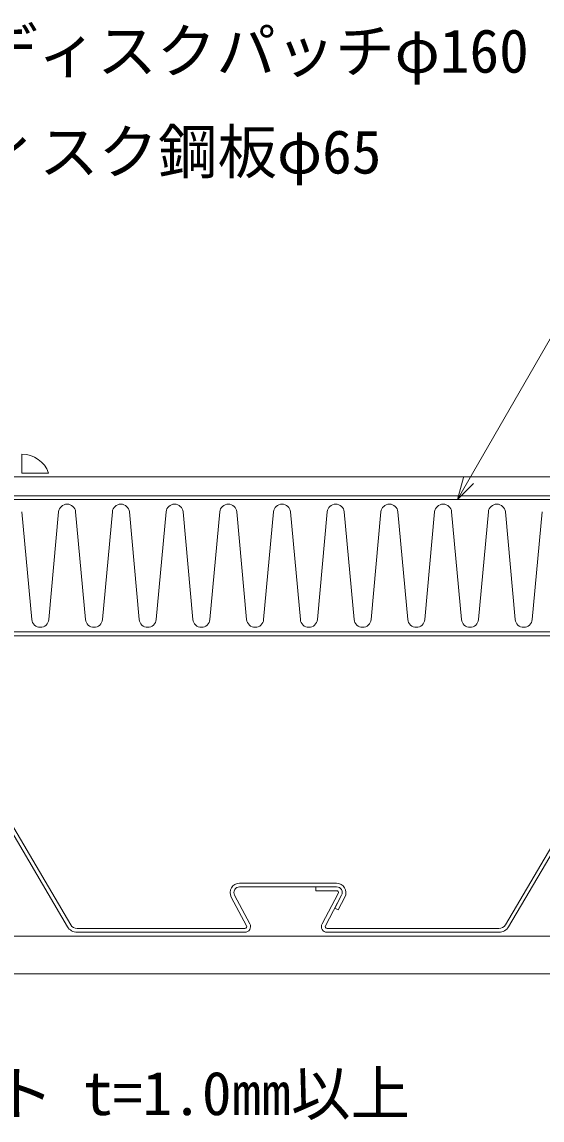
# Model space of a CAD drawing. Units: millimetres, scale not verified. Extents: x -840 to 840, y -594 to 594.
# Drawn here: x 190.3 to 327.9, y -351.2 to -60.9 of the extents above; entities that cross this region are included whole.
import ezdxf
from ezdxf.enums import TextEntityAlignment as Align

# ---------------------------------------------------------------- set-up
doc = ezdxf.new("R2010")
doc.units = ezdxf.units.MM
doc.header["$LTSCALE"] = 2
for name, color, linetype, lineweight in [('0-3_タイトル文字', 5, 'Continuous', 9), ('0-7_躯体', 7, 'Continuous', 9), ('0-A_断熱材', 4, 'Continuous', 9), ('0-B_鋼材(受け鋼鈑)', 7, 'Continuous', 9), ('0-C_基準線(IBｼｰﾄ)', 7, 'Continuous', 9), ('0-E_寸法線', 7, 'Continuous', 9), ('1-0_IBリキッド', 7, 'Continuous', 9)]:
    doc.layers.add(name, color=color, linetype=linetype, lineweight=lineweight)
doc.styles.add('ＭＳ ゴシック', font='')
doc.styles.get('ＭＳ ゴシック').set_extended_font_data('MS Gothic')

msp = doc.modelspace()

# ---------------------------------------------------------------- linework, layer by layer
at = {"layer": '0-7_躯体'}
for p, q in [((-30.735, -223.158), (598.183, -223.158)), ((-30.735, -302.558), (598.183, -302.558)), ((-30.735, -312.558), (598.183, -312.558))]:
    msp.add_line(p, q, dxfattribs=at)
at = {"layer": '0-A_断熱材', "color": 7}
for p, q in [((-30.735, -187.158), (598.183, -187.158)), ((598.183, -222.158), (-30.735, -222.158))]:
    msp.add_line(p, q, dxfattribs=at)
at = {"layer": '0-A_断熱材'}
for p, q in [((190.258, -190.424), (192.858, -218.892)), ((199.966, -190.424), (197.365, -218.892)), ((204.472, -190.424), (207.073, -218.892)), ((214.18, -190.424), (211.58, -218.892)), ((218.687, -190.424), (221.288, -218.892)), ((228.395, -190.424), (225.795, -218.892)), ((232.902, -190.424), (235.502, -218.892)), ((242.61, -190.424), (240.009, -218.892)), ((247.117, -190.424), (249.717, -218.892)), ((256.824, -190.424), (254.224, -218.892)), ((261.331, -190.424), (263.932, -218.892)), ((271.039, -190.424), (268.439, -218.892)), ((275.546, -190.424), (278.147, -218.892)), ((285.254, -190.424), (282.653, -218.892)), ((289.761, -190.424), (292.361, -218.892)), ((299.469, -190.424), (296.868, -218.892)), ((303.976, -190.424), (306.576, -218.892)), ((313.683, -190.424), (311.083, -218.892)), ((318.19, -190.424), (320.791, -218.892)), ((327.898, -190.424), (325.298, -218.892))]:
    msp.add_line(p, q, dxfattribs=at)
for centre, start, end in [((202.219, -190.635), 5.35135, 174.64865), ((216.434, -190.635), 5.35135, 174.64865), ((230.648, -190.635), 5.35135, 174.64865), ((244.863, -190.635), 5.35135, 174.64865), ((259.078, -190.635), 5.35135, 174.64865), ((273.293, -190.635), 5.35135, 174.64865), ((287.507, -190.635), 5.35135, 174.64865), ((301.722, -190.635), 5.35135, 174.64865), ((315.937, -190.635), 5.35135, 174.64865), ((195.112, -218.681), 185.35135, 354.64865), ((209.326, -218.681), 185.35135, 354.64865), ((223.541, -218.681), 185.35135, 354.64865), ((237.756, -218.681), 185.35135, 354.64865), ((251.971, -218.681), 185.35135, 354.64865), ((266.185, -218.681), 185.35135, 354.64865), ((280.4, -218.681), 185.35135, 354.64865), ((294.615, -218.681), 185.35135, 354.64865), ((308.829, -218.681), 185.35135, 354.64865), ((323.044, -218.681), 185.35135, 354.64865)]:
    msp.add_arc(centre, 2.263, start, end, dxfattribs=at)
at = {"layer": '0-B_鋼材(受け鋼鈑)'}
for p, q in [((177.049, -257.19), (202.313, -300.081)), ((203.175, -299.573), (177.91, -256.683)), ((343.456, -256.683), (318.192, -299.573)), ((319.054, -300.081), (344.318, -257.19)), ((273.515, -288.558), (247.851, -288.558)), ((247.851, -289.558), (273.515, -289.558)), ((245.65, -292.243), (249.681, -299.823)), ((250.564, -299.354), (246.531, -291.769)), ((273.955, -291.295), (269.67, -299.354)), ((270.553, -299.823), (274.839, -291.762)), ((249.239, -300.558), (204.898, -300.558)), ((204.898, -301.558), (249.239, -301.558)), ((316.469, -300.558), (270.995, -300.558)), ((270.995, -301.558), (316.469, -301.558))]:
    msp.add_line(p, q, dxfattribs=at)
for points in [[(273.515, -289.558), (268.011, -289.558), (268.011, -290.558), (273.515, -290.558)], [(274.836, -291.769), (273.037, -295.152), (273.92, -295.622), (275.722, -292.232)]]:
    msp.add_lwpolyline(points, dxfattribs=at)
for centre, radius, start, end in [((247.851, -291.058), 2.5, 90, 208.29949), ((247.851, -291.058), 1.5, 90, 208.29949), ((273.515, -291.058), 2.5, 332, 90), ((273.515, -291.058), 1.5, 332, 90), ((273.515, -291.058), 1.5, 331.70051, 90), ((273.515, -291.058), 0.5, 331.70051, 90), ((204.898, -298.558), 3, 210.5, 270), ((204.898, -298.558), 2, 210.5, 270), ((249.239, -300.058), 1.5, 270, 28), ((249.239, -300.058), 0.5, 270, 28), ((270.995, -300.058), 1.5, 152, 270), ((270.995, -300.058), 0.5, 152, 270), ((316.469, -298.558), 2, 270, 329.5), ((316.469, -298.558), 3, 270, 329.5)]:
    msp.add_arc(centre, radius, start, end, dxfattribs=at)
at = {"layer": '0-C_基準線(IBｼｰﾄ)'}
for p, q in [((-30.735, -181.158), (598.183, -181.158)), ((-30.735, -186.158), (598.183, -186.158))]:
    msp.add_line(p, q, dxfattribs=at)
at = {"layer": '0-E_寸法線'}
for points in [[(305.539, -187.158), (375.477, -66.02), (387.477, -66.02)], [(309.781, -182.915), (305.539, -187.158), (307.092, -181.362)]]:
    msp.add_lwpolyline(points, dxfattribs=at)
at = {"layer": '1-0_IBリキッド'}
for p, q in [((190.272, -180.158), (190.272, -175.158)), ((197.272, -180.158), (190.272, -180.158))]:
    msp.add_line(p, q, dxfattribs=at)
msp.add_arc((190.272, -182.558), 7.4, 18.92464, 90, dxfattribs=at)

# ---------------------------------------------------------------- texts
at = {"layer": '0-3_タイトル文字', "color": 7, "style": 'ＭＳ ゴシック'}
for s, p in [('IBディスクパッチφ160', (163.019, -77.794)), ('IBディスク鋼板φ65', (147.623, -104.462)), ('デッキプレート t=1.0㎜以上', (88.443, -353.342))]:
    msp.add_text(s, height=11.54, dxfattribs=at).set_placement(p, align=Align.BOTTOM_LEFT)

doc.saveas('drawing.dxf')
